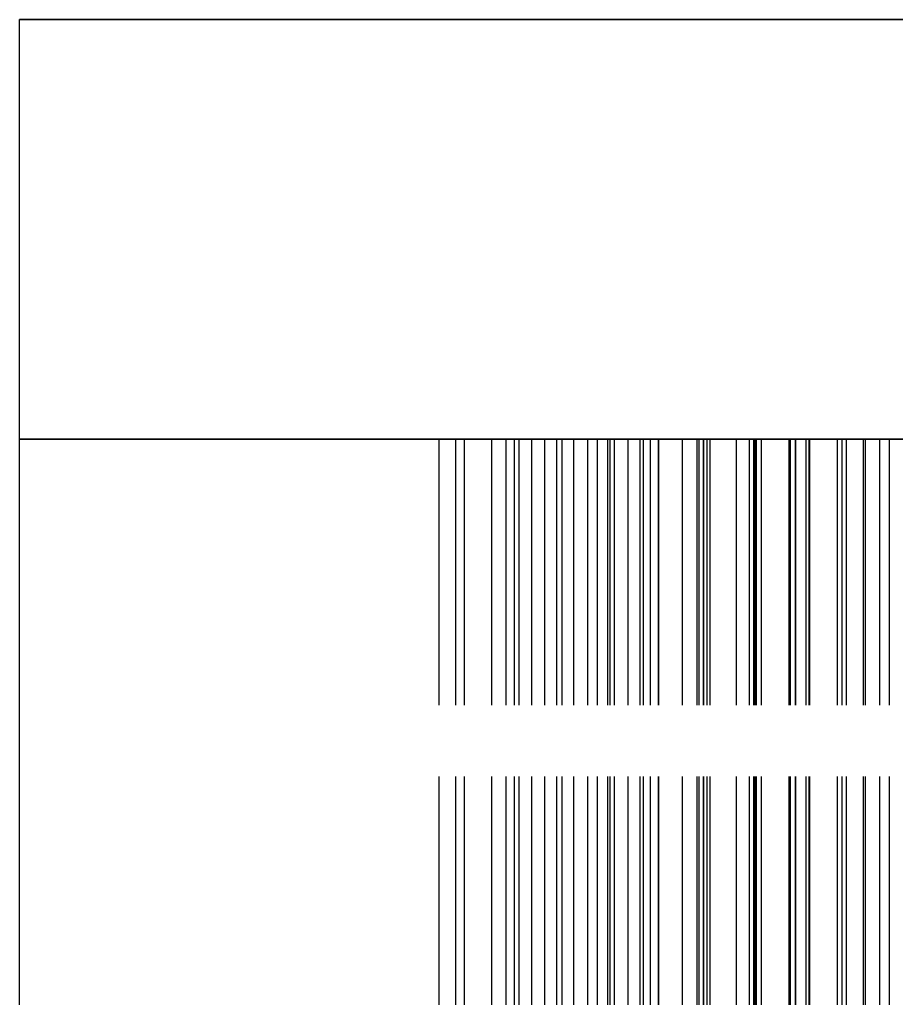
# Model space of a CAD drawing. Header units: millimetres. Extents: x -27 to 154, y -43 to 55.
# Drawn here: x -19.125 to -15.989, y 49.749 to 53.249 of the extents above; entities that cross this region are included whole.
import ezdxf

# ---------------------------------------------------------------- set-up
doc = ezdxf.new("R2010")
doc.units = ezdxf.units.MM
doc.linetypes.add('DASHED', pattern=[1.524, 1.27, -0.254])
doc.layers.add('HIDDEN', color=8, linetype='DASHED')
doc.layers.add('VISIBLE', color=7, linetype='CONTINUOUS')

msp = doc.modelspace()

# ---------------------------------------------------------------- linework, layer by layer
at = {"layer": 'HIDDEN'}
for points in [[(-19.125, 53.24871), (-18.51786, 53.24871), (-17.91071, 53.24871), (-17.30357, 53.24871), (-16.69643, 53.24871), (-16.08929, 53.24871), (-15.48214, 53.24871), (-14.875, 53.24871), (-14.26786, 53.24871), (-13.66071, 53.24871), (-13.05357, 53.24871), (-12.44643, 53.24871), (-11.83929, 53.24871), (-11.23214, 53.24871), (-10.625, 53.24871), (-10.01786, 53.24871), (-9.41071, 53.24871), (-8.80357, 53.24871), (-8.19643, 53.24871), (-7.58929, 53.24871), (-6.98214, 53.24871), (-6.375, 53.24871), (-5.76786, 53.24871), (-5.16071, 53.24871)], [(-19.125, 51.74871), (-18.51786, 51.74871), (-17.91071, 51.74871), (-17.30357, 51.74871), (-16.69643, 51.74871), (-16.08929, 51.74871), (-15.48214, 51.74871), (-14.875, 51.74871), (-14.26786, 51.74871), (-13.66071, 51.74871), (-13.05357, 51.74871), (-12.44643, 51.74871), (-11.83929, 51.74871), (-11.23214, 51.74871), (-10.625, 51.74871), (-10.01786, 51.74871), (-9.41071, 51.74871), (-8.80357, 51.74871), (-8.19643, 51.74871), (-7.58929, 51.74871), (-6.98214, 51.74871), (-6.375, 51.74871), (-5.76786, 51.74871), (-5.16071, 51.74871)], [(-19.125, 51.74871), (-18.51786, 51.74871), (-17.91071, 51.74871), (-17.30357, 51.74871), (-16.69643, 51.74871), (-16.08929, 51.74871), (-15.48214, 51.74871), (-14.875, 51.74871), (-14.26786, 51.74871), (-13.66071, 51.74871), (-13.05357, 51.74871), (-12.44643, 51.74871), (-11.83929, 51.74871), (-11.23214, 51.74871), (-10.625, 51.74871), (-10.01786, 51.74871), (-9.41071, 51.74871), (-8.80357, 51.74871), (-8.19643, 51.74871), (-7.58929, 51.74871), (-6.98214, 51.74871), (-6.375, 51.74871), (-5.76786, 51.74871), (-5.16071, 51.74871)], [(-17.4357, 51.74871), (-17.6242, 51.74871)], [(-17.6242, 51.74871), (-17.4357, 51.74871)], [(-17.6242, 47.74871), (-17.6242, 51.74871)], [(-17.6242, 47.74871), (-17.6242, 51.74871)], [(-17.53352, 51.74871), (-17.56452, 51.74871)], [(-17.56452, 51.74871), (-17.38444, 51.74871)], [(-17.38444, 51.74871), (-17.56452, 51.74871)], [(-17.56452, 51.74871), (-17.53352, 51.74871)], [(-17.56452, 47.74871), (-17.56452, 51.74871)], [(-17.56452, 47.74871), (-17.56452, 51.74871)], [(-17.33821, 51.74871), (-17.53352, 51.74871)], [(-17.53352, 51.74871), (-17.33821, 51.74871)], [(-17.53352, 47.74871), (-17.53352, 51.74871)], [(-17.53352, 47.74871), (-17.53352, 51.74871)], [(-17.24691, 51.74871), (-17.4357, 51.74871)], [(-17.4357, 51.74871), (-17.24691, 51.74871)], [(-17.4357, 47.74871), (-17.4357, 51.74871)], [(-17.4357, 47.74871), (-17.4357, 51.74871)], [(-17.38444, 51.74871), (-17.20347, 51.74871)], [(-17.20347, 51.74871), (-17.38444, 51.74871)], [(-17.38444, 47.74871), (-17.38444, 51.74871)], [(-17.38444, 47.74871), (-17.38444, 51.74871)], [(-17.29325, 51.74871), (-17.35498, 51.74871)], [(-17.35498, 51.74871), (-17.18485, 51.74871)], [(-17.18485, 51.74871), (-17.35498, 51.74871)], [(-17.35498, 51.74871), (-17.29325, 51.74871)], [(-17.35498, 47.74871), (-17.35498, 51.74871)], [(-17.35498, 47.74871), (-17.35498, 51.74871)], [(-17.1432, 51.74871), (-17.33821, 51.74871)], [(-17.33821, 51.74871), (-17.1432, 51.74871)], [(-17.33821, 47.74871), (-17.33821, 51.74871)], [(-17.33821, 47.74871), (-17.33821, 51.74871)], [(-17.0928, 51.74871), (-17.29325, 51.74871)], [(-17.29325, 51.74871), (-17.0928, 51.74871)], [(-17.29325, 47.74871), (-17.29325, 51.74871)], [(-17.29325, 47.74871), (-17.29325, 51.74871)], [(-17.0579, 51.74871), (-17.24691, 51.74871)], [(-17.24691, 51.74871), (-17.0579, 51.74871)], [(-17.24691, 47.74871), (-17.24691, 51.74871)], [(-17.24691, 47.74871), (-17.24691, 51.74871)], [(-17.20347, 51.74871), (-17.02168, 51.74871)], [(-17.02168, 51.74871), (-17.20347, 51.74871)], [(-17.20347, 47.74871), (-17.20347, 51.74871)], [(-17.20347, 47.74871), (-17.20347, 51.74871)], [(-17.18485, 51.74871), (-17.01326, 51.74871)], [(-17.01326, 51.74871), (-17.18485, 51.74871)], [(-17.18485, 47.74871), (-17.18485, 51.74871)], [(-17.18485, 47.74871), (-17.18485, 51.74871)], [(-16.94859, 51.74871), (-17.1432, 51.74871)], [(-17.1432, 51.74871), (-16.94859, 51.74871)], [(-17.1432, 47.74871), (-17.1432, 51.74871)], [(-17.1432, 47.74871), (-17.1432, 51.74871)], [(-16.89323, 51.74871), (-17.0928, 51.74871)], [(-17.0928, 51.74871), (-16.89323, 51.74871)], [(-17.0928, 47.74871), (-17.0928, 51.74871)], [(-17.0928, 47.74871), (-17.0928, 51.74871)], [(-16.86877, 51.74871), (-17.0579, 51.74871)], [(-17.0579, 51.74871), (-16.86877, 51.74871)], [(-17.0579, 47.74871), (-17.0579, 51.74871)], [(-17.0579, 47.74871), (-17.0579, 51.74871)], [(-17.02168, 51.74871), (-16.83911, 51.74871)], [(-16.83911, 51.74871), (-17.02168, 51.74871)], [(-17.02168, 47.74871), (-17.02168, 51.74871)], [(-17.02168, 47.74871), (-17.02168, 51.74871)], [(-17.01326, 51.74871), (-16.84023, 51.74871)], [(-16.84023, 51.74871), (-17.01326, 51.74871)], [(-17.01326, 47.74871), (-17.01326, 51.74871)], [(-17.01326, 47.74871), (-17.01326, 51.74871)], [(-16.90543, 51.74871), (-16.99738, 51.74871)], [(-16.99738, 51.74871), (-16.83865, 51.74871)], [(-16.83865, 51.74871), (-16.99738, 51.74871)], [(-16.99738, 51.74871), (-16.90543, 51.74871)], [(-16.99738, 47.74871), (-16.99738, 51.74871)], [(-16.99738, 47.74871), (-16.99738, 51.74871)], [(-16.75451, 51.74871), (-16.94859, 51.74871)], [(-16.94859, 51.74871), (-16.75451, 51.74871)], [(-16.94859, 47.74871), (-16.94859, 51.74871)], [(-16.94859, 47.74871), (-16.94859, 51.74871)], [(-16.70155, 51.74871), (-16.90543, 51.74871)], [(-16.90543, 51.74871), (-16.70155, 51.74871)], [(-16.90543, 47.74871), (-16.90543, 51.74871)], [(-16.90543, 47.74871), (-16.90543, 51.74871)], [(-16.69468, 51.74871), (-16.89323, 51.74871)], [(-16.89323, 51.74871), (-16.69468, 51.74871)], [(-16.89323, 47.74871), (-16.89323, 51.74871)], [(-16.89323, 47.74871), (-16.89323, 51.74871)], [(-16.6796, 51.74871), (-16.86877, 51.74871)], [(-16.86877, 51.74871), (-16.6796, 51.74871)], [(-16.86877, 47.74871), (-16.86877, 51.74871)], [(-16.86877, 47.74871), (-16.86877, 51.74871)], [(-16.84023, 51.74871), (-16.66579, 51.74871)], [(-16.66579, 51.74871), (-16.84023, 51.74871)], [(-16.84023, 47.74871), (-16.84023, 51.74871)], [(-16.84023, 47.74871), (-16.84023, 51.74871)], [(-16.83911, 51.74871), (-16.65581, 51.74871)], [(-16.65581, 51.74871), (-16.83911, 51.74871)], [(-16.83911, 47.74871), (-16.83911, 51.74871)], [(-16.83911, 47.74871), (-16.83911, 51.74871)], [(-16.83865, 51.74871), (-16.6779, 51.74871)], [(-16.6779, 51.74871), (-16.83865, 51.74871)], [(-16.83865, 47.74871), (-16.83865, 51.74871)], [(-16.83865, 47.74871), (-16.83865, 51.74871)], [(-16.56109, 51.74871), (-16.75451, 51.74871)], [(-16.75451, 51.74871), (-16.56109, 51.74871)], [(-16.75451, 47.74871), (-16.75451, 51.74871)], [(-16.75451, 47.74871), (-16.75451, 51.74871)], [(-16.49914, 51.74871), (-16.70155, 51.74871)], [(-16.70155, 51.74871), (-16.49914, 51.74871)], [(-16.70155, 47.74871), (-16.70155, 51.74871)], [(-16.70155, 47.74871), (-16.70155, 51.74871)], [(-16.49731, 51.74871), (-16.69468, 51.74871)], [(-16.69468, 51.74871), (-16.49731, 51.74871)], [(-16.69468, 47.74871), (-16.69468, 51.74871)], [(-16.69468, 47.74871), (-16.69468, 51.74871)], [(-16.4905, 51.74871), (-16.6796, 51.74871)], [(-16.6796, 51.74871), (-16.4905, 51.74871)], [(-16.6796, 47.74871), (-16.6796, 51.74871)], [(-16.6796, 47.74871), (-16.6796, 51.74871)], [(-16.6779, 51.74871), (-16.51511, 51.74871)], [(-16.51511, 51.74871), (-16.6779, 51.74871)], [(-16.6779, 47.74871), (-16.6779, 51.74871)], [(-16.6779, 47.74871), (-16.6779, 51.74871)], [(-16.66579, 51.74871), (-16.48992, 51.74871)], [(-16.48992, 51.74871), (-16.66579, 51.74871)], [(-16.66579, 47.74871), (-16.66579, 51.74871)], [(-16.66579, 47.74871), (-16.66579, 51.74871)], [(-16.65581, 51.74871), (-16.47181, 51.74871)], [(-16.47181, 51.74871), (-16.65581, 51.74871)], [(-16.65581, 47.74871), (-16.65581, 51.74871)], [(-16.65581, 47.74871), (-16.65581, 51.74871)], [(-16.3685, 51.74871), (-16.56109, 51.74871)], [(-16.56109, 51.74871), (-16.3685, 51.74871)], [(-16.56109, 47.74871), (-16.56109, 51.74871)], [(-16.56109, 47.74871), (-16.56109, 51.74871)], [(-16.51511, 51.74871), (-16.35028, 51.74871)], [(-16.35028, 51.74871), (-16.51511, 51.74871)], [(-16.51511, 47.74871), (-16.51511, 51.74871)], [(-16.51511, 47.74871), (-16.51511, 51.74871)], [(-16.29834, 51.74871), (-16.49914, 51.74871)], [(-16.49914, 51.74871), (-16.29834, 51.74871)], [(-16.49914, 47.74871), (-16.49914, 51.74871)], [(-16.49914, 47.74871), (-16.49914, 51.74871)], [(-16.30129, 51.74871), (-16.49731, 51.74871)], [(-16.49731, 51.74871), (-16.30129, 51.74871)], [(-16.49731, 47.74871), (-16.49731, 51.74871)], [(-16.49731, 47.74871), (-16.49731, 51.74871)], [(-16.37339, 51.74871), (-16.49476, 51.74871)], [(-16.49476, 51.74871), (-16.3488, 51.74871)], [(-16.3488, 51.74871), (-16.49476, 51.74871)], [(-16.49476, 51.74871), (-16.37339, 51.74871)], [(-16.49476, 47.74871), (-16.49476, 51.74871)], [(-16.49476, 47.74871), (-16.49476, 51.74871)], [(-16.47181, 51.74871), (-16.4905, 51.74871)], [(-16.4905, 51.74871), (-16.47181, 51.74871)], [(-16.4905, 47.74871), (-16.4905, 51.74871)], [(-16.4905, 47.74871), (-16.4905, 51.74871)], [(-16.48992, 51.74871), (-16.31259, 51.74871)], [(-16.31259, 51.74871), (-16.48992, 51.74871)], [(-16.48992, 47.74871), (-16.48992, 51.74871)], [(-16.48992, 47.74871), (-16.48992, 51.74871)], [(-16.47181, 47.74871), (-16.47181, 51.74871)], [(-16.47181, 47.74871), (-16.47181, 51.74871)], [(-16.16782, 51.74871), (-16.37339, 51.74871)], [(-16.37339, 51.74871), (-16.16782, 51.74871)], [(-16.37339, 47.74871), (-16.37339, 51.74871)], [(-16.37339, 47.74871), (-16.37339, 51.74871)], [(-16.31259, 51.74871), (-16.3685, 51.74871)], [(-16.3685, 51.74871), (-16.31259, 51.74871)], [(-16.3685, 47.74871), (-16.3685, 51.74871)], [(-16.3685, 47.74871), (-16.3685, 51.74871)], [(-16.35028, 51.74871), (-16.18334, 51.74871)], [(-16.18334, 51.74871), (-16.35028, 51.74871)], [(-16.35028, 47.74871), (-16.35028, 51.74871)], [(-16.35028, 47.74871), (-16.35028, 51.74871)], [(-16.3488, 51.74871), (-16.20025, 51.74871)], [(-16.20025, 51.74871), (-16.3488, 51.74871)], [(-16.3488, 47.74871), (-16.3488, 51.74871)], [(-16.3488, 47.74871), (-16.3488, 51.74871)], [(-16.31259, 47.74871), (-16.31259, 51.74871)], [(-16.31259, 47.74871), (-16.31259, 51.74871)], [(-16.10685, 51.74871), (-16.30129, 51.74871)], [(-16.30129, 51.74871), (-16.10685, 51.74871)], [(-16.30129, 47.74871), (-16.30129, 51.74871)], [(-16.30129, 47.74871), (-16.30129, 51.74871)], [(-16.09936, 51.74871), (-16.29834, 51.74871)], [(-16.29834, 51.74871), (-16.09936, 51.74871)], [(-16.29834, 47.74871), (-16.29834, 51.74871)], [(-16.29834, 47.74871), (-16.29834, 51.74871)], [(-16.20025, 51.74871), (-16.04909, 51.74871)], [(-16.04909, 51.74871), (-16.20025, 51.74871)], [(-16.20025, 47.74871), (-16.20025, 51.74871)], [(-16.20025, 47.74871), (-16.20025, 51.74871)], [(-16.18334, 51.74871), (-16.01419, 51.74871)], [(-16.01419, 51.74871), (-16.18334, 51.74871)], [(-16.18334, 47.74871), (-16.18334, 51.74871)], [(-16.18334, 47.74871), (-16.18334, 51.74871)], [(-15.96428, 51.74871), (-16.16782, 51.74871)], [(-16.16782, 51.74871), (-15.96428, 51.74871)], [(-16.16782, 47.74871), (-16.16782, 51.74871)], [(-16.16782, 47.74871), (-16.16782, 51.74871)], [(-16.01419, 51.74871), (-16.10685, 51.74871)], [(-16.10685, 51.74871), (-16.01419, 51.74871)], [(-16.10685, 47.74871), (-16.10685, 51.74871)], [(-16.10685, 47.74871), (-16.10685, 51.74871)], [(-15.90241, 51.74871), (-16.09936, 51.74871)], [(-16.09936, 51.74871), (-15.90241, 51.74871)], [(-16.09936, 47.74871), (-16.09936, 51.74871)], [(-16.09936, 47.74871), (-16.09936, 51.74871)], [(-16.04909, 51.74871), (-15.89527, 51.74871)], [(-15.89527, 51.74871), (-16.04909, 51.74871)], [(-16.04909, 47.74871), (-16.04909, 51.74871)], [(-16.04909, 47.74871), (-16.04909, 51.74871)], [(-16.01419, 47.74871), (-16.01419, 51.74871)], [(-16.01419, 47.74871), (-16.01419, 51.74871)]]:
    msp.add_lwpolyline(points, dxfattribs=at)
at = {"layer": 'VISIBLE'}
for points in [[(-5.16071, 53.24871), (-5.76786, 53.24871), (-6.375, 53.24871), (-6.98214, 53.24871), (-7.58929, 53.24871), (-8.19643, 53.24871), (-8.80357, 53.24871), (-9.41071, 53.24871), (-10.01786, 53.24871), (-10.625, 53.24871), (-11.23214, 53.24871), (-11.83929, 53.24871), (-12.44643, 53.24871), (-13.05357, 53.24871), (-13.66071, 53.24871), (-14.26786, 53.24871), (-14.875, 53.24871), (-15.48214, 53.24871), (-16.08929, 53.24871), (-16.69643, 53.24871), (-17.30357, 53.24871), (-17.91071, 53.24871), (-18.51786, 53.24871), (-19.125, 53.24871)], [(-19.125, 51.74871), (-19.125, 53.24871)], [(-5.16071, 51.74871), (-5.76786, 51.74871), (-6.375, 51.74871), (-6.98214, 51.74871), (-7.58929, 51.74871), (-8.19643, 51.74871), (-8.80357, 51.74871), (-9.41071, 51.74871), (-10.01786, 51.74871), (-10.625, 51.74871), (-11.23214, 51.74871), (-11.83929, 51.74871), (-12.44643, 51.74871), (-13.05357, 51.74871), (-13.66071, 51.74871), (-14.26786, 51.74871), (-14.875, 51.74871), (-15.48214, 51.74871), (-16.08929, 51.74871), (-16.69643, 51.74871), (-17.30357, 51.74871), (-17.91071, 51.74871), (-18.51786, 51.74871), (-19.125, 51.74871)], [(-5.16071, 51.74871), (-5.76786, 51.74871), (-6.375, 51.74871), (-6.98214, 51.74871), (-7.58929, 51.74871), (-8.19643, 51.74871), (-8.80357, 51.74871), (-9.41071, 51.74871), (-10.01786, 51.74871), (-10.625, 51.74871), (-11.23214, 51.74871), (-11.83929, 51.74871), (-12.44643, 51.74871), (-13.05357, 51.74871), (-13.66071, 51.74871), (-14.26786, 51.74871), (-14.875, 51.74871), (-15.48214, 51.74871), (-16.08929, 51.74871), (-16.69643, 51.74871), (-17.30357, 51.74871), (-17.91071, 51.74871), (-18.51786, 51.74871), (-19.125, 51.74871)], [(-19.125, 47.74871), (-19.125, 51.74871)]]:
    msp.add_lwpolyline(points, dxfattribs=at)

doc.saveas('drawing.dxf')
